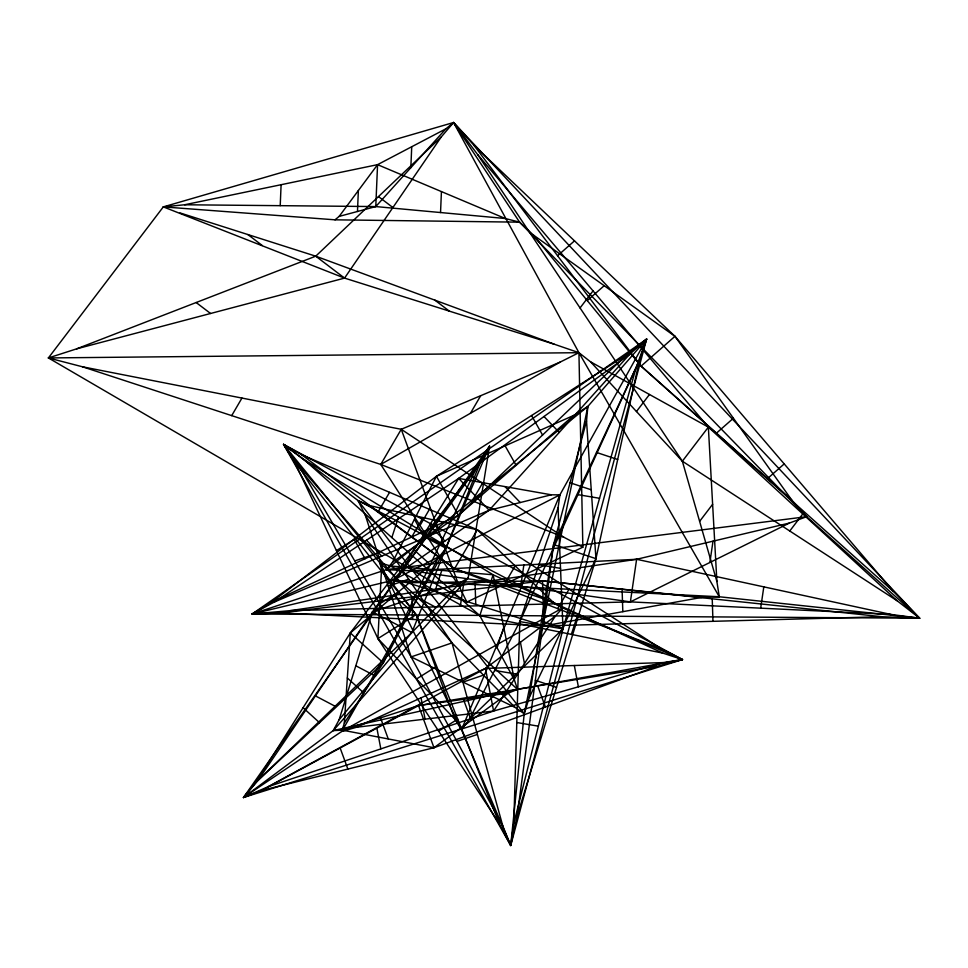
<?xml version="1.0" encoding="UTF-8"?>
<svg xmlns="http://www.w3.org/2000/svg" width="968" height="968" viewBox="0 0 968 968"><rect width="100%" height="100%" fill="white"/><g stroke="black" fill="none" stroke-linecap="round" stroke-linejoin="round"><path stroke-width="1.45" d="M582.857 547.174L563.666 537.143L401.248 429.296L82.655 366.836L48.4 357.942L76.581 348.867L315.737 256.181L441.226 136.984L453.569 122.513L519.586 222.168L533.428 235.067L641.094 366.122L893.44 591.496L919.6 618.201L719.272 596.76L701.679 597.425L542.504 580.909L281.289 612.913L252.188 613.978L386.365 569.644L392.476 562.263L458.445 515.291L573.806 415.381L587.842 406.451L524.22 713.719L514.952 707.342L451.995 642.909L365.396 515.484L358.039 500.553L562.662 607.916L682.464 659.571L517.493 689.373L514.395 679.96L479.801 615.624L303.855 459.473L283.563 444.397L298.362 464.942L411.11 656.909L502.791 825.922L510.705 845.487L513.778 823.453L519.804 621.589L558.052 507.897L559.903 494.854L646.612 339.09L252.188 613.978L919.6 618.201L453.569 122.513L163.314 206.886L48.4 357.942L466.866 602.048L582.857 547.174L578.937 352.691L453.569 122.513L445.873 128.829L375.778 206.571L339.163 216.396L335.001 219.821L163.314 206.886L344.56 278.106L554.059 344.136L578.937 352.691L590.577 361.838L682.355 461.216L897.179 600.801L919.6 618.201L881.969 616.725L542.504 580.909L407.528 582.76L392.451 580.473L252.188 613.978L271.718 602.156L436.435 476.292L626.695 354.76L646.612 339.09L510.705 845.487L283.563 444.397L682.464 659.571L243.488 797.499L489.542 446.175L468.149 578.005L333.246 730.574L243.488 797.499L261.759 790.42L418.515 705.575L656.849 666.286L682.464 659.571L660.817 648.548L454.549 568.712L368.832 505.429L358.039 500.553L283.563 444.397L294.913 462.619L377.907 638.59L499.331 823.599L510.705 845.487L517.106 816.097L553.587 544.536L586.535 420.959L587.842 406.451L646.612 339.09L639.425 360.338L553.587 544.536L529.278 697.505L524.22 713.719L510.705 845.487L461.482 729.727L379.783 562.723L283.563 444.397L301.81 454.875L477.333 529.774L660.817 648.548M280.212 205.664L281.107 184.719M357.47 211.484L358.366 190.527M368.832 505.429L477.333 529.774L552.994 602.048L562.662 607.916L341.837 731.409L445.788 548.541L489.542 446.175L477.26 466.346L350.307 632.939L255.818 782.543L243.488 797.499L341.837 731.409L356.611 727.234L485.476 668.428L663.165 662.596L682.464 659.571L662.862 653.134L493.111 574.786L390.455 565.977L379.783 562.723L381.513 569.111L416.119 614.644L455.033 719.418L461.482 729.727L559.903 494.854L551.312 494.805L489.167 510.269L274.368 602.011L252.188 613.978L290.315 610.639L630.374 601.89L890.996 614.438L919.6 618.201L806.707 516.682L519.586 222.168L505.296 218.514L375.778 206.571L377.568 164.657L445.873 128.829M410.831 167.706L411.727 146.749M440.537 212.536L441.432 191.591M455.033 719.418L377.907 638.59L381.513 569.111M341.837 731.409L344.342 723.048L350.307 632.939L437.899 558.476L445.788 548.541M460.344 606.258L463.466 584.962M520.724 586.318L523.857 565.01M587.842 406.451L386.365 569.644L411.085 570.745L630.374 601.89L636.617 559.286L789.38 523.071L806.707 516.682L791.836 500.141L641.094 366.122L474.017 145.381L453.569 122.513L477.744 154.686L682.355 461.216L716.889 581.502L719.272 596.76L392.451 580.473L400.595 571.858L458.663 478.41L629.333 354.615L646.612 339.09L636.085 367.695L519.804 621.589L469.48 719.284L461.482 729.727M709.883 562.481L713.005 541.185M760.679 608.158L763.812 586.862M517.106 816.097L595.949 558.669L639.425 360.338M513.778 823.453L563.001 628.873L636.085 367.695M656.849 666.286L433.991 747.72L342.539 730.187L333.246 730.574L339.139 719.732L372.486 611.812L479.801 463.769L489.542 446.175M391.834 537.555L398.489 517.13M435.128 590.795L441.783 570.382M662.862 653.134L479.801 615.624L493.111 574.786L303.855 459.473M497.092 647.786L503.747 627.373M571.338 634.379L577.993 613.966M339.139 719.732L411.872 632.528L479.801 463.769M344.342 723.048L383.292 662.826L477.26 466.346M529.278 697.505L595.949 558.669L586.535 420.959M392.476 562.263L436.435 476.292L573.806 415.381M255.818 782.543L383.292 662.826L437.899 558.476M231.703 415.635L241.952 398.066M466.866 602.048L459.28 586.535L380.751 464.434L401.248 429.296L560.145 362.105L578.937 352.691L719.272 596.76M378.173 511.794L389.572 492.325M470.448 413.276L480.697 395.706M411.69 537.071L423.076 517.602M420.015 525.479L430.264 507.91M472.215 500.795L482.463 483.226M301.81 454.875L454.549 568.712L477.333 529.774M503.771 585.386L515.158 565.905M557.677 608.63L569.075 589.161M468.149 578.005L460.55 582.421L411.872 632.528L258.347 779.966L243.488 797.499L268.088 786.73L493.571 711.044L555.354 616.096L562.662 607.916M258.347 779.966L372.486 611.812L460.55 582.421M76.581 348.867L344.56 278.106L441.226 136.984M339.163 216.396L377.568 164.657L505.296 218.514M580.05 307.945L593.045 290.896M636.46 411.533L649.467 394.484M682.355 461.216L708.358 427.118L477.744 154.686M699.622 521.365L712.617 504.316M789.767 531.009L802.762 513.96M400.595 571.858L489.167 510.269L629.333 354.615M469.48 719.284L563.001 628.873L558.052 507.897M271.718 602.156L458.445 515.291L626.695 354.76M557.556 255.758L574.496 240.851M587.261 300.6L604.201 285.693M641.094 366.122L674.962 336.319L893.44 591.496M716.465 433.132L733.405 418.236M767.273 478.809L784.201 463.914M268.088 786.73L485.476 668.428L555.354 616.096M261.759 790.42L433.991 747.72L508.369 693.1L517.493 689.373L379.783 562.723M274.368 602.011L458.663 478.41L551.312 494.805M336.416 550.611L355.522 538.631M379.71 603.851L398.816 591.884M377.907 638.59L416.119 614.644L294.913 462.619M416.47 679.004L435.576 667.037M438.625 731.094L457.731 719.127M82.655 366.836L380.751 464.434L560.145 362.105M392.451 580.473L559.903 494.854M630.374 601.89L789.38 523.071M354.736 560.932L375.185 553.926M388.253 586.197L408.69 579.203M365.396 515.484L411.11 656.909L451.995 642.909L502.791 825.922M463.031 682.125L483.48 675.12M456.944 741.415L477.393 734.422M342.539 730.187L418.515 705.575L508.369 693.1M356.611 727.234L493.571 711.044L663.165 662.596M333.246 730.574L517.493 689.373M163.314 206.886L184.646 204.768L377.568 164.657M281.289 612.913L543.968 625.921L701.679 597.425M290.315 610.639L636.617 559.286L890.996 614.438M386.365 569.644L806.707 516.682M411.085 570.745L636.617 559.286M407.528 582.76L543.968 625.921L881.969 616.725M48.4 357.942L578.937 352.691M184.646 204.768L375.778 206.571M335.001 219.821L519.586 222.168M577.944 494.648L599.543 498.29M538.934 564.743L560.533 568.385M519.804 621.589L563.001 628.873M494.636 670.437L516.246 674.079M516.791 722.527L538.389 726.169M179.987 212.912L315.737 256.181L554.059 344.136M596.506 452.443L617.681 459.498M570.067 482.754L591.242 489.808M553.587 544.536L595.949 558.669M541.439 621.02L562.614 628.087M535.352 680.322L556.527 687.377M454.549 568.712L552.994 602.048M380.751 464.434L563.666 537.143M411.11 656.909L514.952 707.342M426.15 537.797L445.837 548.154M416.518 597.123L436.205 607.481M372.486 611.812L411.872 632.528M355.813 665.778L375.499 676.136M315.423 695.895L335.109 706.253M590.577 361.838L708.358 427.118L897.179 600.801M390.455 565.977L479.801 615.624M533.428 235.067L674.962 336.319L791.836 500.141M378.488 196.577L392.899 207.539M434.898 300.165L449.309 311.115M315.737 256.181L344.56 278.106M247.868 234.546L262.28 245.509M196.153 302.524L210.564 313.487M413.784 549.642L430.276 564.586M394.109 595.707L410.589 610.651M350.307 632.939L383.292 662.826M347.331 677.999L363.811 692.943M303.069 707.741L319.549 722.685M474.017 145.381L674.962 336.319M544.004 416.506L559.25 432.442M504.981 486.601L520.24 502.537M458.663 478.41L489.167 510.269M429.635 525.128L444.881 541.064M366.509 540.204L381.767 556.14M298.362 464.942L451.995 642.909M358.039 500.553L524.22 713.719M531.565 415.526L542.564 435.031M505.114 445.837L516.125 465.342M436.435 476.292L458.445 515.291M414.449 519.271L425.46 538.777M354.07 539.224L365.081 558.73M416.119 614.644L499.331 823.599M401.248 429.296L459.28 586.535M537.676 685.925L545.42 707.003M463.442 699.332L471.186 720.41M418.515 705.575L433.991 747.72M380.533 717.881L388.265 738.947M340.143 747.998L347.875 769.064M493.111 574.786L514.395 679.96M574.327 665.512L578.368 686.82M520.421 642.256L524.462 663.576M485.476 668.428L493.571 711.044M421.044 697.831L425.085 719.139M376.782 727.573L380.823 748.893M708.358 427.118L716.889 581.502M712.23 598.817L712.968 621.323M622.085 589.173L622.823 611.679M542.504 580.909L543.968 625.921M475.022 581.841L475.748 604.347M411.896 596.917L412.634 619.423"/></g></svg>
